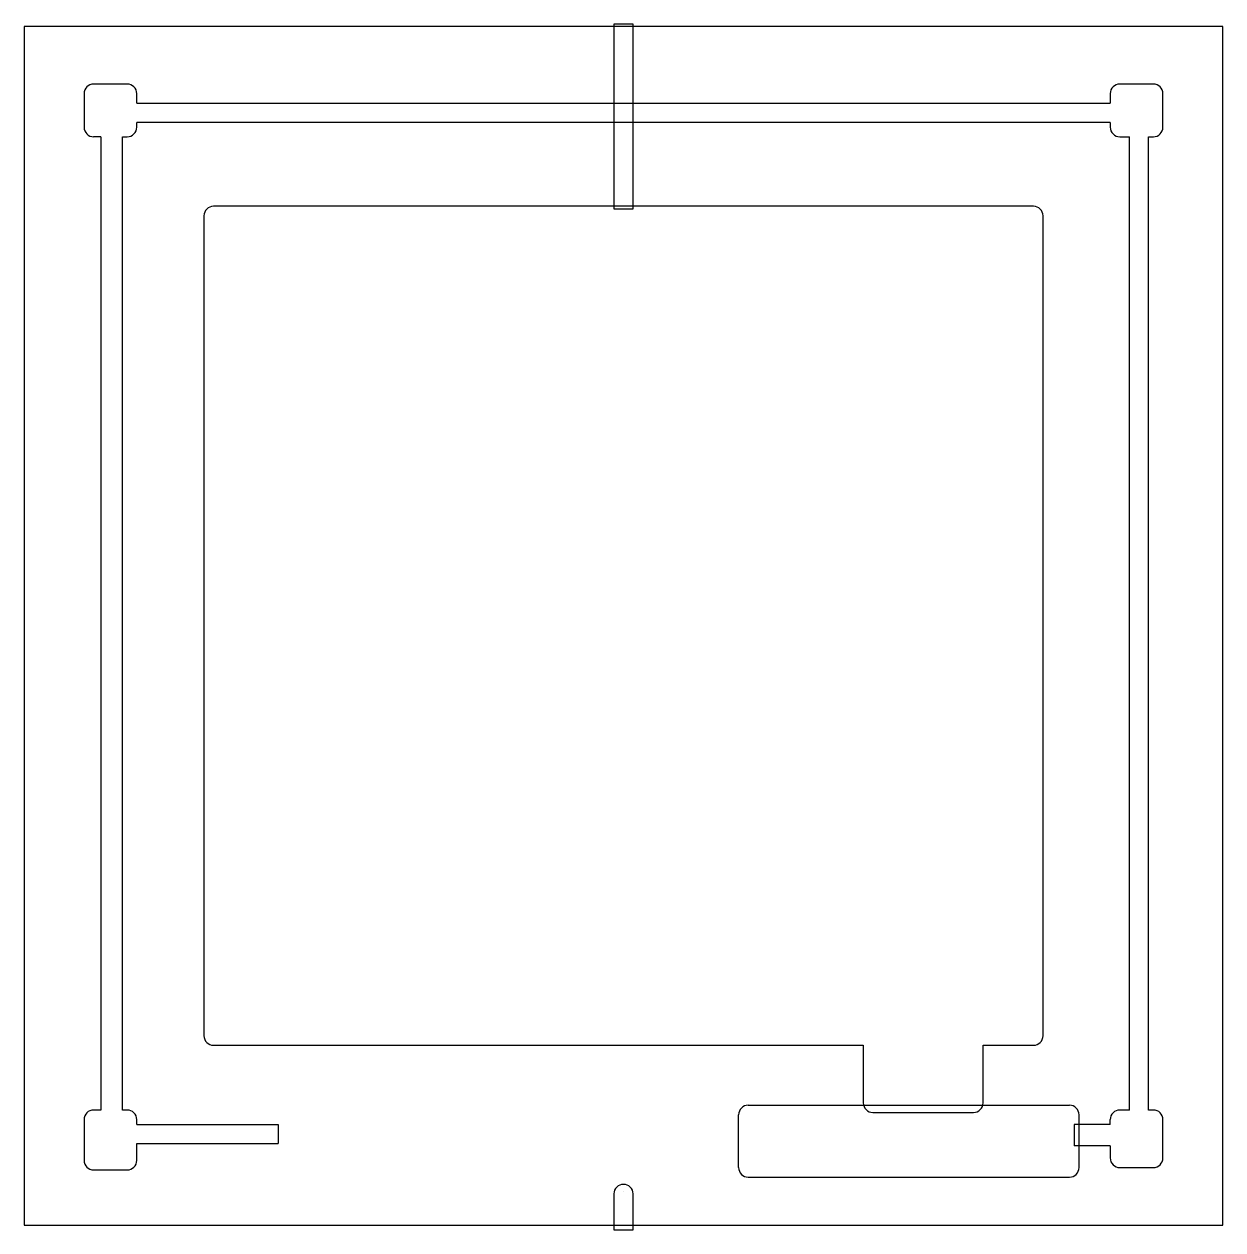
# Model space of a CAD drawing. Header units: millimetres. Extents: x 0 to 500, y -2 to 501.
import ezdxf

# ---------------------------------------------------------------- set-up
doc = ezdxf.new("R2010")
doc.units = ezdxf.units.MM
doc.layers.get('0').update_dxf_attribs({"linetype": 'CONTINUOUS', "lineweight": 25, "true_color": 0xffffff})
for name, color, linetype, lineweight, true_color in [('Elektronik', 7, 'CONTINUOUS', 25, 0x000000), ('Kabelkanal', 7, 'CONTINUOUS', 25, 0x000000), ('LDR Kanal', 7, 'CONTINUOUS', 25, 0x000000), ('LED flaeche', 7, 'CONTINUOUS', 25, 0x000000), ('Strombuchse', 7, 'CONTINUOUS', 25, 0x000000)]:
    doc.layers.add(name, color=color, linetype=linetype, lineweight=lineweight, true_color=true_color)

msp = doc.modelspace()

# ---------------------------------------------------------------- linework, layer by layer
for p, q in [((500, 500), (0, 500)), ((0, 500), (0, 0)), ((500, 0), (500, 500)), ((0, 0), (500, 0))]:
    msp.add_line(p, q)
at = {"layer": 'Elektronik'}
for p, q in [((298, 24), (298, 46)), ((302, 50), (436, 50)), ((440, 24), (440, 46)), ((302, 20), (436, 20))]:
    msp.add_line(p, q, dxfattribs=at)
for centre, start, end in [((302, 46), 90, 180), ((436, 46), 0, 90), ((302, 24), 180, 270), ((436, 24), 270, 0)]:
    msp.add_arc(centre, 4, start, end, dxfattribs=at)
at = {"layer": 'Kabelkanal'}
for p, q in [((43, 476), (29, 476)), ((471, 476), (457, 476)), ((25, 472), (25, 458)), ((47, 468), (47, 472)), ((47, 468), (453, 468)), ((453, 472), (453, 468)), ((475, 458), (475, 472)), ((453, 460), (47, 460)), ((47, 458), (47, 460)), ((453, 460), (453, 458)), ((32, 454), (29, 454)), ((32, 454), (32, 48)), ((41, 454), (43, 454)), ((41, 48), (41, 454)), ((457, 454), (461, 454)), ((461, 48), (461, 454)), ((469, 48), (469, 454)), ((469, 454), (471, 454)), ((32, 48), (29, 48)), ((43, 48), (41, 48)), ((461, 48), (457, 48)), ((471, 48), (469, 48)), ((25, 44), (25, 27)), ((47, 42), (47, 44)), ((47, 42), (106, 42)), ((106, 42), (106, 34)), ((453, 42), (438, 42)), ((438, 42), (438, 33)), ((453, 42), (453, 44)), ((475, 28), (475, 44)), ((47, 27), (47, 34)), ((47, 34), (106, 34)), ((453, 33), (438, 33)), ((453, 33), (453, 28)), ((29, 23), (43, 23)), ((457, 24), (471, 24))]:
    msp.add_line(p, q, dxfattribs=at)
for centre, start, end in [((29, 472), 90, 180), ((43, 472), 0, 90), ((457, 472), 90, 180), ((471, 472), 0, 90), ((29, 458), 180, 270), ((43, 458), 270, 0), ((457, 458), 180, 270), ((471, 458), 270, 0), ((29, 44), 90, 180), ((43, 44), 0, 90), ((457, 44), 90, 180), ((471, 44), 0, 90), ((29, 27), 180, 270), ((43, 27), 270, 0), ((457, 28), 180, 270), ((471, 28), 270, 0)]:
    msp.add_arc(centre, 4, start, end, dxfattribs=at)
at = {"layer": 'LDR Kanal'}
for p, q in [((254, 501), (246, 501)), ((246, 501), (246, 424)), ((254, 424), (254, 501)), ((246, 424), (254, 424))]:
    msp.add_line(p, q, dxfattribs=at)
at = {"layer": 'LED flaeche'}
for p, q in [((421, 425), (79, 425)), ((75, 421), (75, 79)), ((425, 79), (425, 421)), ((79, 75), (350, 75)), ((350, 75), (350, 51)), ((400, 51), (400, 75)), ((400, 75), (421, 75)), ((354, 47), (396, 47))]:
    msp.add_line(p, q, dxfattribs=at)
for centre, start, end in [((79, 421), 90, 180), ((421, 421), 0, 90), ((79, 79), 180, 270), ((421, 79), 270, 0), ((354, 51), 180, 270), ((396, 51), 270, 0)]:
    msp.add_arc(centre, 4, start, end, dxfattribs=at)
at = {"layer": 'Strombuchse'}
for p, q in [((246, 13), (246, -2)), ((250, 14), (250, 14)), ((254, -2), (254, 13)), ((246, -2), (254, -2))]:
    msp.add_line(p, q, dxfattribs=at)
for start, end in [(90, 180), (0, 90)]:
    msp.add_arc((250, 13), 4, start, end, dxfattribs=at)

doc.saveas('drawing.dxf')
